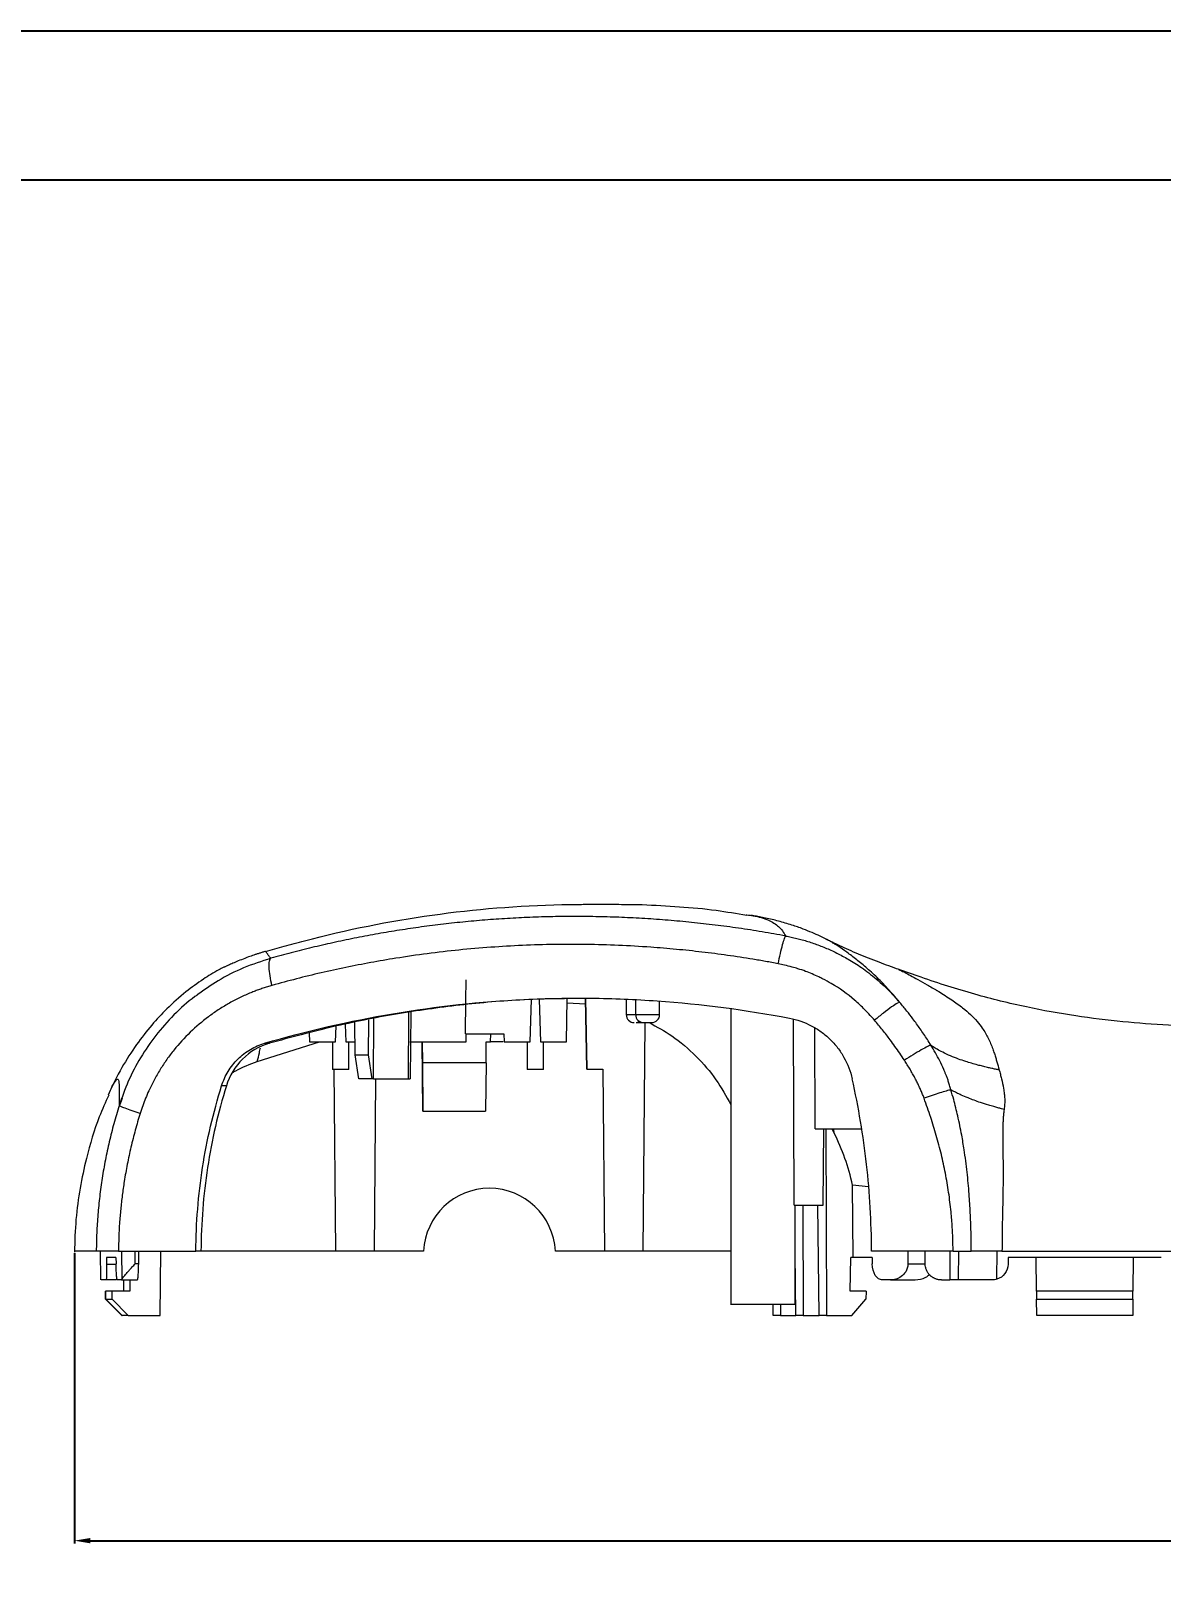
# Model space of a CAD drawing. Header units: inches. Extents: x 1424 to 4050, y 1126 to 1517.
# Drawn here: x 2522.8 to 2593.4, y 1420.7 to 1517 of the extents above; entities that cross this region are included whole.
import ezdxf

# ---------------------------------------------------------------- set-up
doc = ezdxf.new("R2010")
doc.units = ezdxf.units.IN
doc.header["$LTSCALE"] = 15
doc.styles.get("Standard").update_dxf_attribs({"font": 'txt', "bigfont": 'gbcbig.shx'})
doc.dimstyles.new('3', dxfattribs={"dimtxt": 3, "dimasz": 1, "dimexe": 0.18, "dimexo": 0.0625, "dimgap": 0.09, "dimtad": 0, "dimdsep": 46, "dimtxsty": 'Standard', "dimcen": 1, "dimclrd": 3, "dimclre": 3, "dimadec": 0, "dimazin": 2, "dimtfac": 1, "dimtofl": 0, "dimtmove": 0, "dimatfit": 3, "dimfxl": 1, "dimtolj": 1, "dimtzin": 0, "dimarcsym": 0})

# ---------------------------------------------------------------- blocks, each defined once
blk = doc.blocks.new('*D188')
at = {"color": 3, "lineweight": -2}
for p, q in [((2525.557, 1440.638), (2525.557, 1422.491)), ((2675.701, 1440.707), (2675.701, 1422.491)), ((2526.557, 1422.671), (2594.289, 1422.671)), ((2674.701, 1422.671), (2606.969, 1422.671))]:
    blk.add_line(p, q, dxfattribs=at)
at = {"color": 3}
for points in [[(2526.557, 1422.838), (2526.557, 1422.504), (2525.557, 1422.671)], [(2674.701, 1422.838), (2674.701, 1422.504), (2675.701, 1422.671)]]:
    blk.add_solid(points, dxfattribs=at)
at = {"layer": 'Defpoints', "color": 0}
for p in [(2525.557, 1440.701), (2675.701, 1440.77), (2675.701, 1422.671)]:
    blk.add_point(p, dxfattribs=at)
at = {"color": 0, "insert": (2600.629, 1422.671), "char_height": 3, "attachment_point": 5}
blk.add_mtext('\\A1;150.14', dxfattribs=at)

msp = doc.modelspace()

# ---------------------------------------------------------------- linework, layer by layer
for p, q in [((2415.629, 1517.014), (2969.119, 1517.014)), ((2429.951, 1507.696), (2959.801, 1507.696))]:
    msp.add_line(p, q)
at = {"color": 7, "linetype": 'Continuous', "lineweight": 15}
for p, q in [((2561.033, 1462.424), (2561.033, 1462.414)), ((2567.527, 1461.785), (2567.566, 1461.779)), ((2534.903, 1458.507), (2534.903, 1458.487)), ((2554.036, 1453.835), (2554.116, 1456.478)), ((2554.582, 1456.489), (2554.662, 1453.835)), ((2556.3, 1453.835), (2556.347, 1456.532)), ((2556.343, 1456.277), (2557.492, 1456.222)), ((2557.563, 1452.126), (2557.486, 1456.555)), ((2557.488, 1456.546), (2557.565, 1452.126)), ((2560.027, 1456.479), (2560.027, 1455.543)), ((2560.608, 1456.454), (2560.608, 1455.543)), ((2562.116, 1455.543), (2562.116, 1456.387)), ((2544.23, 1451.523), (2544.258, 1455.288)), ((2546.417, 1451.523), (2546.447, 1455.68)), ((2546.577, 1455.698), (2546.536, 1451.523)), ((2566.56, 1455.911), (2566.56, 1437.412)), ((2540.228, 1454.397), (2540.238, 1453.835)), ((2541.876, 1453.835), (2541.906, 1454.818)), ((2542.468, 1454.931), (2542.502, 1453.835)), ((2543.093, 1453.031), (2543.073, 1455.051)), ((2543.931, 1455.223), (2543.914, 1453.031)), ((2549.981, 1454.337), (2552.39, 1454.337)), ((2550.019, 1453.833), (2550.028, 1454.337)), ((2551.558, 1453.835), (2551.567, 1454.337)), ((2552.39, 1454.337), (2552.398, 1453.835)), ((2561.083, 1440.77), (2561.207, 1455.041)), ((2570.516, 1443.634), (2570.487, 1455.246)), ((2571.783, 1454.738), (2571.816, 1448.407)), ((2536.983, 1452.615), (2540.86, 1453.835)), ((2537.44, 1453.754), (2537.749, 1453.754)), ((2540.238, 1453.835), (2541.876, 1453.835)), ((2541.686, 1453.835), (2541.686, 1452.115)), ((2542.502, 1453.835), (2543.085, 1453.835)), ((2542.691, 1452.115), (2542.691, 1453.835)), ((2547.326, 1449.513), (2547.288, 1453.835)), ((2547.289, 1453.835), (2547.3, 1452.528)), ((2551.273, 1452.528), (2551.284, 1453.835)), ((2551.284, 1453.835), (2551.558, 1453.835)), ((2552.337, 1453.835), (2551.558, 1453.835)), ((2552.398, 1453.835), (2554.036, 1453.835)), ((2553.847, 1453.835), (2553.847, 1452.115)), ((2554.662, 1453.835), (2556.3, 1453.835)), ((2554.852, 1452.115), (2554.852, 1453.835)), ((2543.093, 1453.031), (2543.914, 1453.031)), ((2543.331, 1451.523), (2543.093, 1453.031)), ((2543.914, 1453.031), (2544.126, 1451.523)), ((2551.273, 1452.528), (2547.301, 1452.528)), ((2547.301, 1452.528), (2547.327, 1449.513)), ((2551.273, 1452.528), (2551.246, 1449.513)), ((2541.686, 1452.126), (2542.189, 1452.126)), ((2541.887, 1440.77), (2541.788, 1452.126)), ((2544.126, 1451.523), (2543.331, 1451.523)), ((2544.23, 1451.523), (2544.126, 1451.523)), ((2544.23, 1451.523), (2546.417, 1451.523)), ((2544.299, 1440.77), (2544.393, 1451.523)), ((2546.417, 1451.523), (2546.536, 1451.523)), ((2553.847, 1452.126), (2554.349, 1452.126)), ((2557.565, 1452.126), (2557.563, 1452.126)), ((2557.565, 1452.126), (2558.572, 1452.126)), ((2558.572, 1452.126), (2558.671, 1440.77)), ((2535.047, 1451.087), (2534.754, 1451.087)), ((2528.535, 1450.294), (2528.331, 1449.762)), ((2528.369, 1449.837), (2528.346, 1449.848)), ((2547.327, 1449.513), (2551.246, 1449.513)), ((2572.339, 1443.634), (2572.38, 1448.408)), ((2572.491, 1448.408), (2572.533, 1436.75)), ((2572.878, 1448.408), (2573.018, 1448.142)), ((2575.157, 1444.783), (2574.163, 1444.889)), ((2574.21, 1440.368), (2574.163, 1444.889)), ((2570.516, 1443.634), (2572.339, 1443.634)), ((2570.58, 1437.412), (2570.58, 1443.634)), ((2571.055, 1443.634), (2571.081, 1436.75)), ((2572.079, 1436.75), (2571.998, 1443.634)), ((2527.165, 1440.77), (2527.196, 1438.961)), ((2527.556, 1440.368), (2527.563, 1439.948)), ((2528.148, 1440.368), (2528.155, 1439.966)), ((2528.31, 1440.77), (2533.144, 1440.77)), ((2528.488, 1440.77), (2528.52, 1438.987)), ((2529.356, 1439.966), (2529.342, 1440.77)), ((2529.571, 1439.966), (2529.356, 1439.966)), ((2529.571, 1439.966), (2529.574, 1440.77)), ((2530.917, 1436.75), (2530.954, 1440.77)), ((2533.462, 1440.77), (2533.144, 1440.77)), ((2541.887, 1440.77), (2533.462, 1440.77)), ((2544.299, 1440.77), (2541.887, 1440.77)), ((2547.369, 1440.77), (2544.299, 1440.77)), ((2558.671, 1440.77), (2555.601, 1440.77)), ((2561.083, 1440.77), (2558.671, 1440.77)), ((2566.56, 1440.77), (2561.083, 1440.77)), ((2570.627, 1436.75), (2570.58, 1440.667)), ((2574.025, 1438.257), (2574.05, 1440.368)), ((2574.21, 1440.368), (2574.05, 1440.368)), ((2580.444, 1440.77), (2575.353, 1440.77)), ((2575.385, 1440.368), (2575.391, 1439.966)), ((2577.61, 1440.77), (2577.618, 1439.948)), ((2578.703, 1439.957), (2578.694, 1440.77)), ((2580.246, 1440.77), (2580.237, 1438.961)), ((2580.786, 1438.961), (2580.797, 1440.77)), ((2583.183, 1439.006), (2583.189, 1440.77)), ((2583.896, 1440.368), (2583.889, 1439.948)), ((2585.661, 1438.257), (2585.643, 1440.368)), ((2591.697, 1440.368), (2591.679, 1438.257)), ((2528.182, 1438.961), (2527.538, 1438.961)), ((2528.502, 1438.961), (2529.484, 1438.961)), ((2528.614, 1438.964), (2528.614, 1438.257)), ((2528.632, 1438.961), (2528.632, 1438.257)), ((2529.026, 1438.961), (2529.025, 1438.257)), ((2576.544, 1438.961), (2578.079, 1438.961)), ((2527.507, 1437.755), (2527.507, 1438.257)), ((2527.525, 1438.257), (2527.507, 1438.257)), ((2527.525, 1437.755), (2527.525, 1438.257)), ((2527.917, 1438.257), (2527.525, 1438.257)), ((2527.917, 1437.755), (2527.917, 1438.257)), ((2529.025, 1438.257), (2527.917, 1438.257)), ((2575.007, 1438.257), (2574.025, 1438.257)), ((2575.007, 1438.257), (2575.005, 1437.755)), ((2591.679, 1438.257), (2585.661, 1438.257)), ((2585.661, 1438.257), (2585.666, 1437.755)), ((2591.675, 1437.755), (2591.679, 1438.257)), ((2527.507, 1437.755), (2528.514, 1436.75)), ((2527.525, 1437.755), (2527.917, 1437.755)), ((2528.533, 1436.75), (2527.525, 1437.755)), ((2527.917, 1437.755), (2528.923, 1436.75)), ((2569.207, 1436.75), (2569.199, 1437.453)), ((2569.659, 1437.453), (2569.662, 1436.75)), ((2574.113, 1436.75), (2575.005, 1437.755)), ((2585.666, 1437.755), (2591.675, 1437.755)), ((2585.674, 1436.75), (2585.666, 1437.755)), ((2591.675, 1437.755), (2591.666, 1436.75)), ((2528.514, 1436.75), (2528.533, 1436.75)), ((2528.923, 1436.75), (2528.533, 1436.75)), ((2528.923, 1436.75), (2530.917, 1436.75)), ((2569.662, 1436.75), (2569.207, 1436.75)), ((2569.662, 1436.75), (2570.627, 1436.75)), ((2571.081, 1436.75), (2570.627, 1436.75)), ((2571.081, 1436.75), (2572.079, 1436.75)), ((2572.533, 1436.75), (2572.079, 1436.75)), ((2572.533, 1436.75), (2574.113, 1436.75)), ((2591.666, 1436.75), (2585.674, 1436.75))]:
    msp.add_line(p, q, dxfattribs=at)
at = {"color": 8, "linetype": 'Continuous', "lineweight": 15}
for p, q in [((2560.027, 1455.543), (2560.608, 1455.543)), ((2560.608, 1455.543), (2562.116, 1455.543)), ((2560.78, 1455.164), (2560.78, 1455.041)), ((2527.563, 1439.948), (2528.156, 1439.948)), ((2578.705, 1439.948), (2577.618, 1439.948))]:
    msp.add_line(p, q, dxfattribs=at)
at = {"color": 7, "linetype": 'Continuous', "lineweight": 15}
for centre, radius, start, end in [((2560.529, 1455.543), 0.503, 180, 270), ((2561.111, 1455.543), 0.502, 180, 270), ((2561.613, 1455.543), 0.502, 270, 0), ((2538.869, 1449.918), 3.997, 106.27884, 162.98557), ((2551.485, 1440.569), 4.12, 2.79603, 177.20397)]:
    msp.add_arc(centre, radius, start, end, dxfattribs=at)
for points, knots in [([(2539.928, 1460.159), (2542.563, 1460.851), (2545.221, 1461.384), (2550.581, 1462.135), (2553.283, 1462.354), (2556.008, 1462.413)], [0, 0, 0, 0, 0.5, 0.5, 1, 1, 1, 1]), ([(2556.008, 1462.413), (2556.339, 1462.42), (2556.665, 1462.425), (2557.147, 1462.431), (2557.306, 1462.433), (2557.622, 1462.436), (2557.778, 1462.437), (2558.235, 1462.439), (2558.523, 1462.439), (2559.069, 1462.437), (2559.328, 1462.435), (2559.791, 1462.431), (2559.999, 1462.429), (2560.367, 1462.425), (2560.523, 1462.423), (2560.774, 1462.42), (2560.87, 1462.419), (2561, 1462.42), (2561.033, 1462.421), (2561.033, 1462.424)], [0, 0, 0, 0, 0.125, 0.125, 0.1875, 0.1875, 0.25, 0.25, 0.375, 0.375, 0.5, 0.5, 0.625, 0.625, 0.75, 0.75, 0.875, 0.875, 1, 1, 1, 1]), ([(2567.558, 1461.729), (2566.923, 1461.84), (2564.766, 1462.216), (2562.576, 1462.319), (2561.031, 1462.392)], [0, 0, 0, 0, 0.294126, 1, 1, 1, 1]), ([(2569.995, 1460.451), (2569.749, 1460.496), (2569.258, 1460.587), (2568.521, 1460.712), (2567.784, 1460.831), (2567.048, 1460.941), (2566.313, 1461.043), (2565.578, 1461.137), (2564.845, 1461.224), (2564.112, 1461.302), (2563.381, 1461.374), (2562.65, 1461.437), (2561.922, 1461.493), (2561.194, 1461.541), (2560.468, 1461.582), (2559.744, 1461.615), (2559.021, 1461.641), (2558.3, 1461.659), (2557.581, 1461.67), (2556.864, 1461.674), (2556.149, 1461.671), (2555.436, 1461.66), (2554.725, 1461.643), (2554.016, 1461.618), (2553.309, 1461.586), (2552.605, 1461.548), (2551.903, 1461.502), (2551.203, 1461.449), (2550.506, 1461.39), (2549.812, 1461.324), (2549.12, 1461.252), (2548.431, 1461.173), (2547.745, 1461.087), (2547.062, 1460.995), (2546.381, 1460.896), (2545.704, 1460.791), (2545.029, 1460.68), (2544.358, 1460.563), (2543.69, 1460.439), (2543.024, 1460.309), (2542.363, 1460.174), (2541.704, 1460.032), (2541.049, 1459.885), (2540.397, 1459.731), (2539.749, 1459.572), (2539.104, 1459.407), (2538.463, 1459.237), (2538.038, 1459.119), (2537.825, 1459.06)], [0, 0, 0, 0, 0.02289, 0.045731, 0.068523, 0.091265, 0.113957, 0.136599, 0.15919, 0.181729, 0.204218, 0.226654, 0.249039, 0.271371, 0.293651, 0.31588, 0.338056, 0.36018, 0.382252, 0.404273, 0.426242, 0.44816, 0.470026, 0.491841, 0.513605, 0.535318, 0.556979, 0.578589, 0.600149, 0.621657, 0.643114, 0.664519, 0.685874, 0.707178, 0.72843, 0.749631, 0.770781, 0.79188, 0.812927, 0.833922, 0.854865, 0.875756, 0.896595, 0.917382, 0.938116, 0.958797, 0.979425, 1, 1, 1, 1]), ([(2572.474, 1460.271), (2572.364, 1460.327), (2572.087, 1460.47), (2571.608, 1460.681), (2571.027, 1460.916), (2570.336, 1461.158), (2569.54, 1461.392), (2568.74, 1461.577), (2568.168, 1461.693), (2567.876, 1461.732), (2567.816, 1461.74)], [0, 0, 0, 0, 0.06381, 0.161941, 0.276845, 0.425581, 0.604354, 0.783329, 0.956071, 1, 1, 1, 1]), ([(2537.494, 1459.49), (2537.868, 1459.597), (2538.26, 1459.708), (2539.075, 1459.933), (2539.501, 1460.047), (2539.928, 1460.159)], [0, 0, 0, 0, 0.5, 0.5, 1, 1, 1, 1]), ([(2569.524, 1458.723), (2569.565, 1458.93), (2569.61, 1459.146), (2569.703, 1459.556), (2569.751, 1459.75), (2569.839, 1460.075), (2569.88, 1460.205), (2569.948, 1460.386), (2569.975, 1460.436), (2569.995, 1460.451)], [0, 0, 0, 0, 0.25, 0.25, 0.5, 0.5, 0.75, 0.75, 1, 1, 1, 1]), ([(2569.995, 1460.451), (2570.109, 1460.429), (2570.338, 1460.385), (2570.682, 1460.305), (2571.031, 1460.214), (2571.384, 1460.11), (2571.739, 1459.994), (2572.098, 1459.864), (2572.458, 1459.72), (2572.82, 1459.563), (2573.182, 1459.391), (2573.543, 1459.204), (2573.917, 1458.995), (2574.313, 1458.755), (2574.74, 1458.472), (2575.191, 1458.143), (2575.663, 1457.765), (2576.149, 1457.332), (2576.645, 1456.843), (2576.959, 1456.483), (2577.122, 1456.297)], [0, 0, 0, 0, 0.041188, 0.083211, 0.126065, 0.169742, 0.214237, 0.25954, 0.305638, 0.352521, 0.400171, 0.448572, 0.497706, 0.552925, 0.613752, 0.68016, 0.752096, 0.829474, 0.912166, 1, 1, 1, 1]), ([(2577.077, 1458.353), (2576.652, 1458.506), (2575.76, 1458.828), (2574.469, 1459.339), (2573.512, 1459.767), (2572.861, 1460.083), (2572.602, 1460.215), (2572.469, 1460.282)], [0, 0, 0, 0, 0.2172392, 0.4566884, 0.716711, 0.855056, 1, 1, 1, 1]), ([(2537.494, 1459.49), (2537.43, 1459.471), (2537.302, 1459.434), (2537.117, 1459.376), (2536.937, 1459.319), (2536.763, 1459.26), (2536.595, 1459.202), (2536.326, 1459.105), (2535.981, 1458.972), (2535.604, 1458.816), (2535.301, 1458.682), (2535.113, 1458.597), (2535.005, 1458.548), (2534.946, 1458.522), (2534.909, 1458.507), (2534.905, 1458.507), (2534.903, 1458.507)], [0, 0, 0, 0, 0.041796, 0.083553, 0.125344, 0.167241, 0.209318, 0.251646, 0.377135, 0.501882, 0.627194, 0.750398, 0.813646, 0.876082, 0.938074, 1, 1, 1, 1]), ([(2537.825, 1459.06), (2537.807, 1459.082), (2537.772, 1459.126), (2537.725, 1459.186), (2537.683, 1459.24), (2537.646, 1459.29), (2537.597, 1459.356), (2537.544, 1459.43), (2537.511, 1459.47), (2537.494, 1459.49)], [0, 0, 0, 0, 0.105826, 0.210009, 0.312543, 0.413423, 0.512644, 0.757855, 1, 1, 1, 1]), ([(2569.524, 1458.723), (2569.26, 1458.771), (2568.733, 1458.868), (2567.94, 1459.003), (2567.146, 1459.128), (2566.351, 1459.245), (2565.555, 1459.352), (2564.757, 1459.451), (2563.958, 1459.54), (2563.158, 1459.62), (2562.357, 1459.691), (2560.488, 1459.835), (2557.549, 1459.96), (2553.551, 1459.902), (2549.571, 1459.614), (2546.414, 1459.201), (2544.066, 1458.798), (2542.51, 1458.494), (2540.963, 1458.154), (2539.424, 1457.781), (2538.407, 1457.502), (2537.898, 1457.363)], [0, 0, 0, 0, 0.024978, 0.049952, 0.074926, 0.099902, 0.124884, 0.149876, 0.174881, 0.199903, 0.224945, 0.25001, 0.375018, 0.499985, 0.624826, 0.749965, 0.799924, 0.849881, 0.899862, 0.949893, 1, 1, 1, 1]), ([(2534.892, 1458.507), (2534.785, 1458.452), (2534.33, 1458.216), (2533.536, 1457.721), (2532.443, 1456.926), (2531.371, 1455.969), (2530.343, 1454.866), (2529.396, 1453.646), (2528.465, 1452.204), (2527.948, 1451.115), (2527.678, 1450.547)], [0, 0, 0, 0, 0.031171, 0.132859, 0.258092, 0.407187, 0.534827, 0.676114, 0.831144, 1, 1, 1, 1]), ([(2537.898, 1457.363), (2537.851, 1457.56), (2537.809, 1457.764), (2537.746, 1458.154), (2537.726, 1458.34), (2537.712, 1458.656), (2537.719, 1458.786), (2537.757, 1458.975), (2537.787, 1459.034), (2537.825, 1459.06)], [0, 0, 0, 0, 0.25, 0.25, 0.5, 0.5, 0.75, 0.75, 1, 1, 1, 1]), ([(2575.546, 1455.195), (2575.453, 1455.295), (2575.251, 1455.513), (2574.841, 1455.941), (2574.087, 1456.67), (2573.181, 1457.299), (2572.402, 1457.726), (2571.87, 1457.988), (2571.359, 1458.21), (2570.797, 1458.399), (2570.354, 1458.524), (2569.943, 1458.626), (2569.654, 1458.693), (2569.524, 1458.723)], [0, 0, 0, 0, 0.057796, 0.125171, 0.250042, 0.499987, 0.586743, 0.624958, 0.749991, 0.821354, 0.874878, 0.943828, 1, 1, 1, 1]), ([(2669.939, 1454.793), (2669.86, 1454.8), (2669.351, 1454.849), (2668.49, 1454.929), (2667.441, 1455.027), (2666.584, 1455.106), (2665.896, 1455.169), (2665.245, 1455.228), (2664.573, 1455.288), (2663.772, 1455.359), (2662.857, 1455.437), (2661.864, 1455.518), (2660.204, 1455.65), (2657.863, 1455.82), (2654.238, 1456.044), (2649.904, 1456.249), (2644.89, 1456.396), (2639.799, 1456.45), (2635.646, 1456.418), (2632.45, 1456.354), (2630.214, 1456.293), (2627.974, 1456.215), (2625.629, 1456.117), (2623.075, 1455.992), (2620.221, 1455.83), (2617.059, 1455.627), (2613.628, 1455.391), (2609.883, 1455.145), (2605.97, 1454.922), (2601.947, 1454.767), (2597.937, 1454.72), (2594.307, 1454.827), (2591.015, 1455.078), (2588.054, 1455.442), (2584.959, 1455.997), (2581.73, 1456.797), (2579.068, 1457.643), (2577.485, 1458.209), (2577.006, 1458.381)], [0, 0, 0, 0, 0.00264, 0.017017, 0.028623, 0.037468, 0.045368, 0.05123, 0.058428, 0.06697, 0.076864, 0.087682, 0.09868, 0.129808, 0.162262, 0.214081, 0.267873, 0.322174, 0.376606, 0.400768, 0.424713, 0.448493, 0.472973, 0.500495, 0.531003, 0.565315, 0.602978, 0.642351, 0.686996, 0.730093, 0.772617, 0.816211, 0.846567, 0.878161, 0.911313, 0.946485, 0.983794, 1, 1, 1, 1]), ([(2537.898, 1457.363), (2537.804, 1457.335), (2537.614, 1457.28), (2537.332, 1457.189), (2537.052, 1457.092), (2536.775, 1456.988), (2536.363, 1456.821), (2535.822, 1456.576), (2535.166, 1456.227), (2534.532, 1455.838), (2533.718, 1455.268), (2532.768, 1454.46), (2531.923, 1453.537), (2531.32, 1452.738), (2530.905, 1452.111), (2530.529, 1451.459), (2530.232, 1450.858), (2530, 1450.319), (2529.819, 1449.85), (2529.716, 1449.531), (2529.664, 1449.371)], [0, 0, 0, 0, 0.0250782, 0.0501205, 0.0751414, 0.1001557, 0.1251781, 0.1878029, 0.250261, 0.3128412, 0.3753106, 0.5002607, 0.6251679, 0.6876406, 0.750104, 0.8125954, 0.8750634, 0.9167358, 0.958356, 1, 1, 1, 1]), ([(2533.232, 1456.768), (2533.181, 1456.734), (2532.651, 1456.378), (2531.767, 1455.539), (2530.621, 1454.269), (2529.67, 1452.872), (2528.89, 1451.401), (2528.526, 1450.363), (2528.346, 1449.848)], [0, 0, 0, 0, 0.021603, 0.223939, 0.422958, 0.618646, 0.811044, 1, 1, 1, 1]), ([(2537.44, 1453.754), (2540.065, 1454.523), (2542.735, 1455.139), (2548.166, 1456.056), (2550.909, 1456.355), (2555.06, 1456.556), (2556.445, 1456.582), (2559.21, 1456.552), (2560.591, 1456.495), (2564.728, 1456.204), (2567.481, 1455.845), (2570.227, 1455.319)], [0, 0, 0, 0, 0.25, 0.25, 0.5, 0.5, 0.625, 0.625, 0.75, 0.75, 1, 1, 1, 1]), ([(2557.027, 1456.549), (2555.895, 1456.534), (2553.426, 1456.503), (2549.632, 1456.165), (2545.643, 1455.603), (2541.671, 1454.82), (2539.056, 1454.11), (2537.749, 1453.754)], [0, 0, 0, 0, 0.173841, 0.379071, 0.584303, 0.792151, 1, 1, 1, 1]), ([(2577.123, 1456.298), (2577.105, 1456.31), (2577.056, 1456.296), (2576.883, 1456.204), (2576.759, 1456.126), (2576.455, 1455.913), (2576.277, 1455.78), (2575.909, 1455.494), (2575.721, 1455.341), (2575.546, 1455.195)], [0, 0, 0, 0, 0.25, 0.25, 0.5, 0.5, 0.75, 0.75, 1, 1, 1, 1]), ([(2579.062, 1453.63), (2578.988, 1453.747), (2578.842, 1453.98), (2578.617, 1454.319), (2578.392, 1454.647), (2578.167, 1454.964), (2577.891, 1455.338), (2577.547, 1455.784), (2577.268, 1456.122), (2577.123, 1456.298)], [0, 0, 0, 0, 0.126441, 0.249914, 0.370505, 0.488226, 0.602937, 0.792709, 1, 1, 1, 1]), ([(2570.227, 1455.319), (2570.704, 1455.227), (2571.157, 1455.07), (2571.799, 1454.737), (2572.006, 1454.61), (2572.396, 1454.33), (2572.579, 1454.176), (2572.924, 1453.843), (2573.086, 1453.661), (2573.38, 1453.28), (2573.512, 1453.08), (2573.863, 1452.454), (2574.039, 1451.997), (2574.145, 1451.523)], [0, 0, 0, 0, 0.25, 0.25, 0.375, 0.375, 0.5, 0.5, 0.625, 0.625, 0.75, 0.75, 1, 1, 1, 1]), ([(2560.638, 1455.041), (2560.653, 1455.041), (2560.694, 1455.041), (2560.747, 1455.041), (2560.78, 1455.041)], [0, 0, 0, 0, 0.363683, 1, 1, 1, 1]), ([(2560.78, 1455.049), (2560.802, 1455.05), (2560.848, 1455.051), (2560.918, 1455.054), (2560.974, 1455.056), (2561.003, 1455.057), (2561.01, 1455.058)], [0, 0, 0, 0, 0.2755064, 0.5756881, 0.8968949, 1, 1, 1, 1]), ([(2560.78, 1455.041), (2560.84, 1455.041), (2560.91, 1455.041), (2561.008, 1455.041), (2561.032, 1455.041), (2561.032, 1455.041)], [0, 0, 0, 0, 0.5, 0.5, 1, 1, 1, 1]), ([(2561.111, 1455.041), (2561.114, 1455.041), (2561.12, 1455.041), (2561.151, 1455.041), (2561.193, 1455.041), (2561.236, 1455.041), (2561.269, 1455.041), (2561.299, 1455.041), (2561.349, 1455.041), (2561.411, 1455.041), (2561.46, 1455.041), (2561.503, 1455.041), (2561.551, 1455.041), (2561.591, 1455.041), (2561.608, 1455.041), (2561.617, 1455.041), (2561.613, 1455.041), (2561.613, 1455.041)], [0, 0, 0, 0, 0.123785, 0.186032, 0.250179, 0.374844, 0.376468, 0.388005, 0.495222, 0.563564, 0.625695, 0.687847, 0.749912, 0.862783, 0.936335, 0.999398, 1, 1, 1, 1]), ([(2561.46, 1455.041), (2561.941, 1454.78), (2563.004, 1454.203), (2564.406, 1452.978), (2565.667, 1451.536), (2566.269, 1450.445), (2566.56, 1449.917)], [0, 0, 0, 0, 0.222543, 0.492515, 0.754656, 1, 1, 1, 1]), ([(2577.404, 1452.69), (2577.307, 1452.836), (2577.115, 1453.127), (2576.817, 1453.554), (2576.463, 1454.043), (2576.044, 1454.592), (2575.713, 1454.993), (2575.546, 1455.195)], [0, 0, 0, 0, 0.168624, 0.335282, 0.500039, 0.748128, 1, 1, 1, 1]), ([(2534.754, 1451.087), (2534.854, 1451.407), (2534.99, 1451.708), (2535.247, 1452.131), (2535.342, 1452.269), (2535.547, 1452.529), (2535.766, 1452.774), (2536.012, 1452.99), (2536.271, 1453.191), (2536.408, 1453.284), (2536.829, 1453.533), (2537.126, 1453.663), (2537.44, 1453.754)], [0, 0, 0, 0, 0.25, 0.25, 0.375, 0.375, 0.5, 0.625, 0.625, 0.75, 0.75, 1, 1, 1, 1]), ([(2546.519, 1453.835), (2546.519, 1453.835), (2546.565, 1453.835), (2546.74, 1453.835), (2546.87, 1453.835), (2547.194, 1453.835), (2547.388, 1453.835), (2547.811, 1453.835), (2548.04, 1453.835), (2548.498, 1453.835), (2548.727, 1453.835), (2549.15, 1453.835), (2549.345, 1453.835), (2549.668, 1453.835), (2549.798, 1453.835), (2549.973, 1453.835), (2550.019, 1453.835), (2550.019, 1453.835)], [0, 0, 0, 0, 0.125, 0.125, 0.25, 0.25, 0.375, 0.375, 0.5, 0.5, 0.625, 0.625, 0.75, 0.75, 0.875, 0.875, 1, 1, 1, 1]), ([(2579.062, 1453.63), (2579.021, 1453.621), (2578.95, 1453.593), (2578.746, 1453.495), (2578.613, 1453.424), (2578.303, 1453.248), (2578.127, 1453.143), (2577.764, 1452.921), (2577.579, 1452.803), (2577.404, 1452.69)], [0, 0, 0, 0, 0.25, 0.25, 0.5, 0.5, 0.75, 0.75, 1, 1, 1, 1]), ([(2580.311, 1450.843), (2580.285, 1450.94), (2580.235, 1451.122), (2580.152, 1451.378), (2580.072, 1451.603), (2579.998, 1451.799), (2579.93, 1451.966), (2579.808, 1452.252), (2579.619, 1452.651), (2579.349, 1453.155), (2579.156, 1453.474), (2579.062, 1453.63)], [0, 0, 0, 0, 0.097918, 0.185769, 0.263801, 0.332313, 0.391315, 0.440937, 0.637029, 0.823177, 1, 1, 1, 1]), ([(2583.327, 1452.079), (2583.253, 1452.094), (2583.095, 1452.126), (2582.847, 1452.18), (2582.576, 1452.242), (2582.283, 1452.313), (2581.823, 1452.433), (2581.312, 1452.583), (2580.749, 1452.775), (2580.26, 1452.966), (2579.813, 1453.172), (2579.464, 1453.361), (2579.226, 1453.51), (2579.11, 1453.595), (2579.062, 1453.63)], [0, 0, 0, 0, 0.039863, 0.084785, 0.134771, 0.189823, 0.249943, 0.401064, 0.499992, 0.619766, 0.750086, 0.858375, 0.941685, 1, 1, 1, 1]), ([(2535.443, 1451.922), (2535.506, 1451.96), (2535.99, 1452.249), (2536.521, 1452.445), (2536.983, 1452.615)], [0, 0, 0, 0, 0.1310003, 1, 1, 1, 1]), ([(2578.636, 1450.313), (2578.606, 1450.395), (2578.544, 1450.56), (2578.44, 1450.809), (2578.326, 1451.063), (2578.2, 1451.322), (2578.063, 1451.586), (2577.915, 1451.855), (2577.755, 1452.129), (2577.585, 1452.409), (2577.465, 1452.595), (2577.404, 1452.69)], [0, 0, 0, 0, 0.097018, 0.197363, 0.301134, 0.408415, 0.519287, 0.63382, 0.752079, 0.874121, 1, 1, 1, 1]), ([(2542.189, 1452.126), (2542.32, 1452.126), (2542.451, 1452.126), (2542.637, 1452.126), (2542.691, 1452.126), (2542.691, 1452.126)], [0, 0, 0, 0, 0.5, 0.5, 1, 1, 1, 1]), ([(2554.349, 1452.126), (2554.481, 1452.126), (2554.612, 1452.126), (2554.798, 1452.126), (2554.852, 1452.126), (2554.852, 1452.126)], [0, 0, 0, 0, 0.5, 0.5, 1, 1, 1, 1]), ([(2575.353, 1440.77), (2575.346, 1442.58), (2575.241, 1444.388), (2574.837, 1447.982), (2574.539, 1449.762), (2574.145, 1451.523)], [0, 0, 0, 0, 0.5, 0.5, 1, 1, 1, 1]), ([(2583.327, 1452.079), (2583.337, 1452.043), (2583.36, 1451.956), (2583.409, 1451.776), (2583.498, 1451.436), (2583.588, 1451.031), (2583.647, 1450.609), (2583.672, 1450.279), (2583.673, 1449.951), (2583.647, 1449.727), (2583.634, 1449.618)], [0, 0, 0, 0, 0.049281, 0.11856, 0.24049, 0.490999, 0.623581, 0.745423, 0.876507, 1, 1, 1, 1]), ([(2527.697, 1450.514), (2527.495, 1450.065), (2526.944, 1448.834), (2526.35, 1446.855), (2525.887, 1444.695), (2525.619, 1442.735), (2525.577, 1441.384), (2525.557, 1440.701)], [0, 0, 0, 0, 0.157652, 0.431176, 0.616958, 0.806306, 1, 1, 1, 1]), ([(2533.144, 1440.77), (2533.154, 1442.518), (2533.295, 1444.264), (2533.834, 1447.719), (2534.231, 1449.419), (2534.754, 1451.087)], [0, 0, 0, 0, 0.5, 0.5, 1, 1, 1, 1]), ([(2535.047, 1451.087), (2534.532, 1449.418), (2534.14, 1447.713), (2533.61, 1444.257), (2533.472, 1442.518), (2533.462, 1440.77)], [0, 0, 0, 0, 0.5, 0.5, 1, 1, 1, 1]), ([(2580.311, 1450.843), (2580.235, 1450.826), (2580.137, 1450.8), (2579.901, 1450.734), (2579.763, 1450.692), (2579.463, 1450.597), (2579.3, 1450.543), (2578.968, 1450.431), (2578.799, 1450.372), (2578.636, 1450.313)], [0, 0, 0, 0, 0.25, 0.25, 0.5, 0.5, 0.75, 0.75, 1, 1, 1, 1]), ([(2581.585, 1440.77), (2581.583, 1440.97), (2581.58, 1441.37), (2581.567, 1441.968), (2581.548, 1442.563), (2581.521, 1443.155), (2581.488, 1443.743), (2581.429, 1444.59), (2581.328, 1445.712), (2581.169, 1446.941), (2580.973, 1448.115), (2580.757, 1449.16), (2580.523, 1450.101), (2580.369, 1450.64), (2580.311, 1450.843)], [0, 0, 0, 0, 0.0586229, 0.1169562, 0.1750044, 0.2327776, 0.2902887, 0.34755, 0.4814684, 0.621062, 0.7121077, 0.833095, 0.9372736, 1, 1, 1, 1]), ([(2583.634, 1449.618), (2583.578, 1449.632), (2583.449, 1449.665), (2583.231, 1449.723), (2582.964, 1449.797), (2582.595, 1449.905), (2582.183, 1450.035), (2581.753, 1450.186), (2581.35, 1450.342), (2580.981, 1450.501), (2580.676, 1450.647), (2580.464, 1450.757), (2580.355, 1450.818), (2580.311, 1450.843)], [0, 0, 0, 0, 0.041915, 0.096725, 0.164677, 0.245998, 0.385095, 0.497948, 0.613759, 0.750872, 0.860521, 0.943421, 1, 1, 1, 1]), ([(2528.346, 1449.848), (2528.289, 1449.662), (2528.175, 1449.29), (2528.017, 1448.727), (2527.87, 1448.164), (2527.733, 1447.599), (2527.606, 1447.032), (2527.491, 1446.465), (2527.386, 1445.896), (2527.291, 1445.327), (2527.208, 1444.757), (2527.135, 1444.187), (2527.072, 1443.617), (2527.021, 1443.047), (2526.98, 1442.477), (2526.949, 1441.907), (2526.929, 1441.338), (2526.925, 1440.959), (2526.922, 1440.77)], [0, 0, 0, 0, 0.063423, 0.126722, 0.189897, 0.252943, 0.315863, 0.378656, 0.441326, 0.503875, 0.566305, 0.62862, 0.69082, 0.752903, 0.814865, 0.876703, 0.938416, 1, 1, 1, 1]), ([(2580.444, 1440.77), (2580.442, 1440.934), (2580.438, 1441.262), (2580.421, 1441.753), (2580.396, 1442.242), (2580.361, 1442.73), (2580.297, 1443.461), (2580.179, 1444.431), (2579.978, 1445.626), (2579.717, 1446.814), (2579.406, 1447.978), (2579.045, 1449.15), (2578.775, 1449.917), (2578.636, 1450.313)], [0, 0, 0, 0, 0.050467, 0.100758, 0.150889, 0.200877, 0.250738, 0.376366, 0.500715, 0.623079, 0.749931, 0.870707, 1, 1, 1, 1]), ([(2583.634, 1449.618), (2583.626, 1449.553), (2583.608, 1449.42), (2583.587, 1449.209), (2583.571, 1448.983), (2583.556, 1448.678), (2583.546, 1448.271), (2583.545, 1447.796), (2583.552, 1447.261), (2583.564, 1446.532), (2583.573, 1445.766), (2583.566, 1444.999), (2583.558, 1444.414), (2583.546, 1443.805), (2583.532, 1443.114), (2583.516, 1442.348), (2583.504, 1441.534), (2583.502, 1441.016), (2583.501, 1440.77)], [0, 0, 0, 0, 0.025797, 0.05296, 0.081527, 0.111535, 0.166387, 0.229405, 0.280046, 0.352457, 0.478786, 0.536895, 0.606888, 0.671451, 0.736547, 0.832381, 0.920305, 1, 1, 1, 1]), ([(2529.664, 1449.371), (2529.61, 1449.197), (2529.503, 1448.848), (2529.355, 1448.321), (2529.216, 1447.792), (2529.087, 1447.262), (2528.967, 1446.729), (2528.857, 1446.195), (2528.757, 1445.658), (2528.649, 1445.011), (2528.541, 1444.252), (2528.442, 1443.382), (2528.371, 1442.511), (2528.324, 1441.64), (2528.315, 1441.06), (2528.31, 1440.77)], [0, 0, 0, 0, 0.062729, 0.125357, 0.187905, 0.250392, 0.312839, 0.375266, 0.437694, 0.500141, 0.60066, 0.700817, 0.800701, 0.9004, 1, 1, 1, 1]), ([(2571.859, 1448.408), (2571.847, 1448.408), (2571.804, 1448.408), (2572.11, 1448.408), (2572.779, 1448.408), (2573.664, 1448.408), (2574.422, 1448.408), (2574.727, 1448.408)], [0, 0, 0, 0, 0.0876015, 0.335944, 0.584286, 0.8326288, 1, 1, 1, 1]), ([(2574.163, 1444.889), (2574.038, 1445.461), (2573.879, 1446.018), (2573.495, 1447.101), (2573.271, 1447.628), (2573.018, 1448.142)], [0, 0, 0, 0, 0.5, 0.5, 1, 1, 1, 1]), ([(2526.922, 1440.77), (2526.635, 1440.77), (2526.061, 1440.77), (2525.635, 1440.77), (2525.587, 1440.77), (2525.566, 1440.77)], [0, 0, 0, 0, 0.355586, 0.711465, 1, 1, 1, 1]), ([(2528.31, 1440.77), (2528.121, 1440.77), (2527.945, 1440.77), (2527.62, 1440.77), (2527.474, 1440.77), (2527.229, 1440.77), (2527.129, 1440.77), (2526.984, 1440.77), (2526.938, 1440.77), (2526.922, 1440.77)], [0, 0, 0, 0, 0.25, 0.25, 0.5, 0.5, 0.75, 0.75, 1, 1, 1, 1]), ([(2527.563, 1439.948), (2527.564, 1439.916), (2527.565, 1439.851), (2527.566, 1439.755), (2527.566, 1439.661), (2527.566, 1439.57), (2527.566, 1439.482), (2527.565, 1439.398), (2527.564, 1439.319), (2527.562, 1439.229), (2527.559, 1439.131), (2527.553, 1439.039), (2527.547, 1438.974), (2527.541, 1438.965), (2527.538, 1438.961)], [0, 0, 0, 0, 0.0619936, 0.1241576, 0.1864934, 0.2490022, 0.311685, 0.3745431, 0.4375777, 0.5007899, 0.6114745, 0.7315727, 0.8610823, 1, 1, 1, 1]), ([(2528.148, 1440.368), (2528.101, 1440.368), (2528.006, 1440.368), (2527.877, 1440.368), (2527.759, 1440.368), (2527.651, 1440.368), (2527.588, 1440.368), (2527.556, 1440.368)], [0, 0, 0, 0, 0.200005, 0.400002, 0.599997, 0.799994, 1, 1, 1, 1]), ([(2528.243, 1438.961), (2528.241, 1438.962), (2528.236, 1438.963), (2528.229, 1438.978), (2528.223, 1438.998), (2528.217, 1439.024), (2528.212, 1439.053), (2528.207, 1439.083), (2528.203, 1439.114), (2528.199, 1439.144), (2528.196, 1439.172), (2528.193, 1439.198), (2528.191, 1439.22), (2528.189, 1439.239), (2528.184, 1439.299), (2528.176, 1439.412), (2528.166, 1439.593), (2528.159, 1439.779), (2528.156, 1439.904), (2528.155, 1439.966)], [0, 0, 0, 0, 0.064004, 0.123764, 0.179277, 0.230545, 0.277566, 0.32034, 0.358866, 0.393144, 0.423174, 0.448955, 0.470487, 0.487769, 0.500802, 0.634244, 0.761916, 0.88383, 1, 1, 1, 1]), ([(2528.52, 1438.987), (2528.522, 1438.993), (2528.528, 1439.006), (2528.543, 1439.033), (2528.564, 1439.065), (2528.6, 1439.116), (2528.661, 1439.195), (2528.752, 1439.306), (2528.867, 1439.443), (2528.98, 1439.57), (2529.085, 1439.685), (2529.17, 1439.775), (2529.259, 1439.869), (2529.324, 1439.933), (2529.356, 1439.966)], [0, 0, 0, 0, 0.047703, 0.097036, 0.148066, 0.200839, 0.307505, 0.426328, 0.540932, 0.687664, 0.762378, 0.836429, 0.917605, 1, 1, 1, 1]), ([(2529.484, 1438.961), (2529.486, 1438.962), (2529.492, 1438.964), (2529.499, 1438.977), (2529.506, 1438.996), (2529.511, 1439.016), (2529.52, 1439.055), (2529.531, 1439.125), (2529.544, 1439.253), (2529.555, 1439.407), (2529.564, 1439.586), (2529.569, 1439.774), (2529.571, 1439.902), (2529.571, 1439.966)], [0, 0, 0, 0, 0.066224, 0.124652, 0.175284, 0.218117, 0.25315, 0.384482, 0.5023, 0.633034, 0.759427, 0.881677, 1, 1, 1, 1]), ([(2575.385, 1440.368), (2575.377, 1440.368), (2575.052, 1440.368), (2574.659, 1440.368), (2574.284, 1440.368), (2574.21, 1440.368)], [0.17176177, 0.17176177, 0.17176177, 0.17176177, 0.17368188, 0.24668163, 0.26458997, 0.26458997, 0.26458997, 0.26458997]), ([(2576.034, 1438.961), (2575.951, 1438.961), (2575.869, 1438.986), (2575.716, 1439.085), (2575.646, 1439.158), (2575.468, 1439.435), (2575.396, 1439.696), (2575.391, 1439.966)], [0, 0, 0, 0, 0.25, 0.25, 0.5, 0.5, 1, 1, 1, 1]), ([(2577.618, 1439.948), (2577.62, 1439.769), (2577.563, 1439.603), (2577.404, 1439.345), (2577.305, 1439.248), (2577.099, 1439.1), (2576.99, 1439.047), (2576.768, 1438.978), (2576.656, 1438.961), (2576.544, 1438.961)], [0, 0, 0, 0, 0.25, 0.25, 0.5, 0.5, 0.75, 0.75, 1, 1, 1, 1]), ([(2579.722, 1438.961), (2579.689, 1438.961), (2579.626, 1438.963), (2579.534, 1438.977), (2579.449, 1438.996), (2579.37, 1439.022), (2579.299, 1439.051), (2579.234, 1439.083), (2579.177, 1439.117), (2579.126, 1439.151), (2579.081, 1439.185), (2579.042, 1439.218), (2578.968, 1439.287), (2578.87, 1439.404), (2578.775, 1439.582), (2578.716, 1439.768), (2578.707, 1439.895), (2578.703, 1439.957)], [0, 0, 0, 0, 0.062039, 0.120776, 0.17621, 0.228341, 0.27717, 0.322695, 0.364918, 0.403838, 0.439455, 0.471771, 0.500785, 0.632267, 0.759248, 0.8818, 1, 1, 1, 1]), ([(2580.444, 1440.77), (2580.649, 1440.77), (2580.847, 1440.77), (2581.234, 1440.77), (2581.417, 1440.77), (2581.585, 1440.77)], [0, 0, 0, 0, 0.5, 0.5, 1, 1, 1, 1]), ([(2583.501, 1440.77), (2583.155, 1440.77), (2582.822, 1440.77), (2582.182, 1440.77), (2581.873, 1440.77), (2581.585, 1440.77)], [0, 0, 0, 0, 0.5, 0.5, 1, 1, 1, 1]), ([(2583.889, 1439.948), (2583.885, 1439.735), (2583.814, 1439.529), (2583.56, 1439.193), (2583.382, 1439.068), (2583.183, 1439.006)], [0, 0, 0, 0, 0.5, 0.5, 1, 1, 1, 1]), ([(2583.501, 1440.77), (2584.465, 1440.77), (2585.43, 1440.77), (2587.362, 1440.77), (2588.329, 1440.77), (2591.233, 1440.77), (2593.174, 1440.77), (2596.091, 1440.77), (2597.067, 1440.77), (2598.99, 1440.77), (2599.939, 1440.77), (2601.817, 1440.77), (2602.745, 1440.77), (2604.579, 1440.77), (2605.486, 1440.77), (2608.181, 1440.77), (2609.948, 1440.77), (2612.611, 1440.77), (2613.5, 1440.77), (2615.29, 1440.77), (2616.191, 1440.77), (2620.729, 1440.77), (2624.461, 1440.77), (2630.187, 1440.77), (2632.117, 1440.77), (2635.042, 1440.77), (2636.022, 1440.77), (2637.991, 1440.77), (2638.977, 1440.77), (2643.894, 1440.77), (2647.804, 1440.77), (2655.578, 1440.77), (2659.443, 1440.77), (2664.239, 1440.77), (2665.198, 1440.77), (2667.105, 1440.77), (2668.051, 1440.77), (2670.869, 1440.77), (2672.718, 1440.77), (2674.533, 1440.77)], [0, 0, 0, 0, 0.03125, 0.03125, 0.0625, 0.0625, 0.125, 0.125, 0.15625, 0.15625, 0.1875, 0.1875, 0.21875, 0.21875, 0.25, 0.25, 0.3125, 0.3125, 0.34375, 0.34375, 0.375, 0.375, 0.5, 0.5, 0.5625, 0.5625, 0.59375, 0.59375, 0.625, 0.625, 0.75, 0.75, 0.875, 0.875, 0.90625, 0.90625, 0.9375, 0.9375, 1, 1, 1, 1]), ([(2593.444, 1440.368), (2592.959, 1440.368), (2591.729, 1440.368), (2589.758, 1440.368), (2587.532, 1440.368), (2585.579, 1440.368), (2584.376, 1440.368), (2583.896, 1440.368)], [0.8825724, 0.8825724, 0.8825724, 0.8825724, 0.8978045, 0.9211914, 0.9443007, 0.9673917, 0.982868, 0.982868, 0.982868, 0.982868]), ([(2527.538, 1438.961), (2527.405, 1438.961), (2527.203, 1438.961), (2527.226, 1438.961), (2527.233, 1438.961)], [0, 0, 0, 0, 0.658802, 1, 1, 1, 1]), ([(2528.502, 1438.961), (2528.457, 1438.961), (2528.367, 1438.961), (2528.284, 1438.961), (2528.243, 1438.961)], [0, 0, 0, 0, 0.4999875, 1, 1, 1, 1]), ([(2576.544, 1438.961), (2576.479, 1438.961), (2576.307, 1438.961), (2576.138, 1438.961), (2576.034, 1438.961)], [0.08671153, 0.08671153, 0.08671153, 0.08671153, 0.10068212, 0.12409562, 0.12409562, 0.12409562, 0.12409562]), ([(2578.079, 1438.961), (2578.304, 1438.984), (2578.614, 1439.016), (2578.894, 1439.236), (2578.97, 1439.295)], [0, 0, 0, 0, 0.727922, 1, 1, 1, 1]), ([(2582.884, 1438.961), (2582.696, 1438.961), (2582.226, 1438.961), (2581.515, 1438.961), (2581.017, 1438.961), (2580.786, 1438.961)], [0.1771109, 0.1771109, 0.1771109, 0.1771109, 0.364239, 0.650122, 0.9186001, 0.9186001, 0.9186001, 0.9186001]), ([(2566.56, 1437.453), (2566.56, 1437.453), (2566.612, 1437.453), (2566.814, 1437.453), (2566.963, 1437.453), (2567.335, 1437.453), (2567.558, 1437.453), (2568.044, 1437.453), (2568.307, 1437.453), (2568.833, 1437.453), (2569.096, 1437.453), (2569.582, 1437.453), (2569.805, 1437.453), (2570.177, 1437.453), (2570.326, 1437.453), (2570.528, 1437.453), (2570.58, 1437.453), (2570.58, 1437.453)], [0, 0, 0, 0, 0.125, 0.125, 0.25, 0.25, 0.375, 0.375, 0.5, 0.5, 0.625, 0.625, 0.75, 0.75, 0.875, 0.875, 1, 1, 1, 1])]:
    msp.add_open_spline(points, degree=3, knots=knots, dxfattribs=at)
at = {"color": 8, "linetype": 'Continuous', "lineweight": 15}
for points, knots in [([(2567.566, 1461.779), (2567.698, 1461.759), (2568.038, 1461.71), (2568.48, 1461.602), (2568.916, 1461.452), (2569.27, 1461.266), (2569.556, 1461.046), (2569.796, 1460.782), (2569.927, 1460.564), (2569.995, 1460.451)], [0, 0, 0, 0, 0.091121, 0.234553, 0.386416, 0.532963, 0.684487, 0.835711, 1, 1, 1, 1]), ([(2577.122, 1456.297), (2576.864, 1456.604), (2576.336, 1457.23), (2575.587, 1457.971), (2574.885, 1458.603), (2574.239, 1459.125), (2573.646, 1459.563), (2573.228, 1459.84), (2572.951, 1460.011), (2572.79, 1460.105), (2572.644, 1460.187), (2572.542, 1460.241), (2572.491, 1460.267), (2572.485, 1460.27)], [0, 0, 0, 0, 0.112689, 0.230553, 0.354691, 0.484675, 0.625597, 0.777965, 0.837558, 0.88792, 0.939712, 0.992942, 1, 1, 1, 1]), ([(2537.825, 1459.06), (2537.253, 1458.874), (2536.117, 1458.503), (2534.572, 1457.725), (2533.659, 1457.074), (2533.232, 1456.768)], [0, 0, 0, 0, 0.350646, 0.695851, 1, 1, 1, 1]), ([(2577.041, 1458.365), (2577.054, 1458.36), (2577.084, 1458.349), (2577.169, 1458.308), (2577.289, 1458.248), (2577.481, 1458.148), (2577.765, 1457.993), (2578.233, 1457.737), (2578.719, 1457.467), (2579.085, 1457.257), (2579.271, 1457.148), (2579.36, 1457.095), (2579.4, 1457.07), (2579.418, 1457.059), (2579.426, 1457.055), (2579.43, 1457.052), (2579.432, 1457.051), (2579.433, 1457.051), (2579.433, 1457.051), (2579.434, 1457.05), (2579.436, 1457.049), (2579.446, 1457.043), (2579.483, 1457.021), (2579.792, 1456.834), (2580.334, 1456.489), (2581.012, 1456.002), (2581.539, 1455.553), (2581.944, 1455.131), (2582.318, 1454.645), (2582.647, 1454.083), (2582.874, 1453.54), (2583.021, 1453.119), (2583.106, 1452.852), (2583.207, 1452.517), (2583.279, 1452.255), (2583.327, 1452.079)], [0, 0, 0, 0, 0.032797, 0.073821, 0.111078, 0.14795, 0.213737, 0.278607, 0.344106, 0.377868, 0.394369, 0.401946, 0.405341, 0.406846, 0.407511, 0.407804, 0.408034, 0.408036, 0.408049, 0.408087, 0.40823, 0.40879, 0.411001, 0.419783, 0.50318, 0.575926, 0.634425, 0.690499, 0.743474, 0.815305, 0.883967, 0.911301, 0.935599, 0.956793, 1, 1, 1, 1]), ([(2536.983, 1452.615), (2537.027, 1452.795), (2537.1, 1453.097), (2537.16, 1453.367), (2537.184, 1453.476)], [0, 0, 0, 0, 0.597214, 1, 1, 1, 1]), ([(2527.676, 1450.522), (2527.734, 1450.658), (2527.91, 1451.072), (2528.132, 1451.436), (2528.294, 1451.573), (2528.35, 1451.331), (2528.344, 1450.782), (2528.345, 1450.16), (2528.346, 1449.848)], [0, 0, 0, 0, 0.089312, 0.271231, 0.452587, 0.634154, 0.816514, 1, 1, 1, 1]), ([(2529.664, 1449.371), (2529.489, 1449.428), (2529.133, 1449.545), (2528.715, 1449.692), (2528.438, 1449.797), (2528.39, 1449.825), (2528.369, 1449.837)], [0, 0, 0, 0, 0.257585, 0.527339, 0.797094, 1, 1, 1, 1]), ([(2573.018, 1448.142), (2573.014, 1448.179), (2573.002, 1448.27), (2572.993, 1448.357), (2572.988, 1448.408)], [0, 0, 0, 0, 0.4077185, 1, 1, 1, 1])]:
    msp.add_open_spline(points, degree=3, knots=knots, dxfattribs=at)
at = {"color": 7, "linetype": 'Continuous', "lineweight": 15}
for points in [[(2549.981, 1454.337), (2549.997, 1455.461), (2550.012, 1456.584), (2550.027, 1457.708)], [(2528.52, 1438.987), (2528.514, 1438.969), (2528.508, 1438.961), (2528.502, 1438.961)], [(2579.722, 1438.961), (2579.894, 1438.961), (2580.065, 1438.961), (2580.237, 1438.961)], [(2580.786, 1438.961), (2580.623, 1438.961), (2580.432, 1438.961), (2580.237, 1438.961)], [(2583.183, 1439.006), (2583.085, 1438.976), (2582.985, 1438.961), (2582.884, 1438.961)]]:
    msp.add_open_spline(points, degree=3, dxfattribs=at)

# ---------------------------------------------------------------- dimensions: what is measured, and where the dimension line sits
dim = msp.add_linear_dim(base=(2675.701, 1422.671), p1=(2525.557, 1440.701), p2=(2675.701, 1440.77), dimstyle='3')
dim.commit()
dim.dimension.update_dxf_attribs({"geometry": '*D188', "text_midpoint": (2600.629, 1422.671)})

doc.saveas('drawing.dxf')
